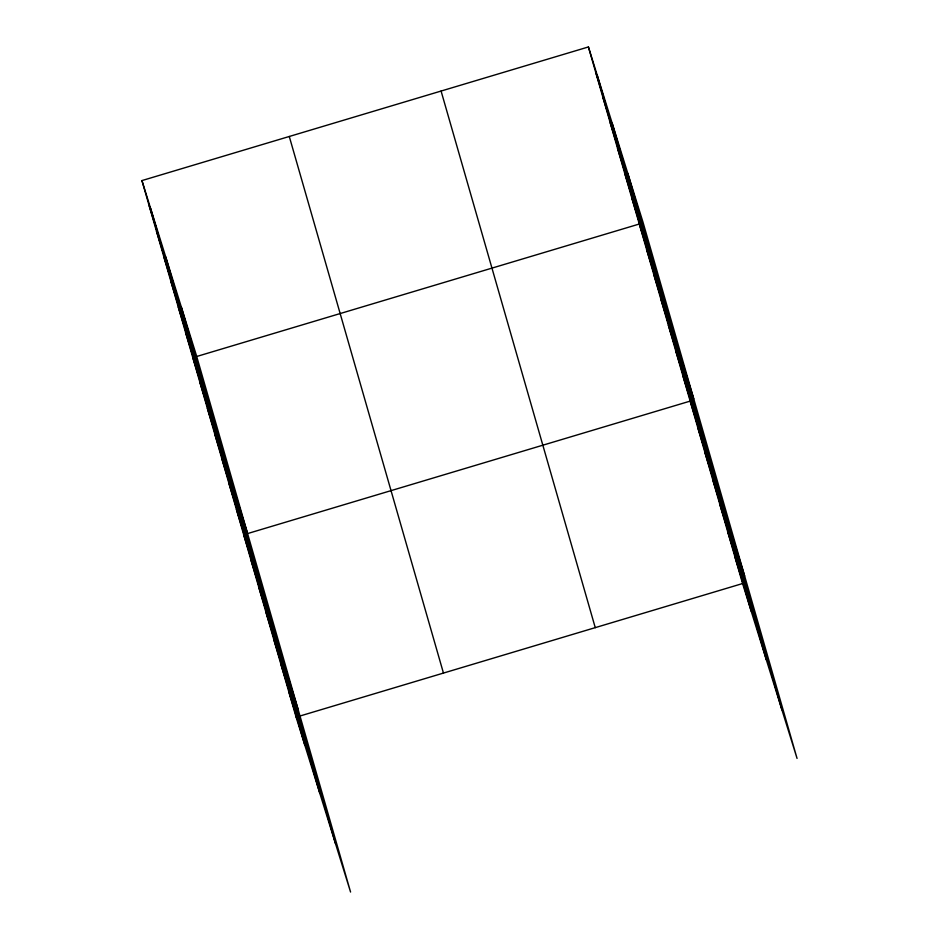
<?xml version="1.0" encoding="UTF-8"?>
<svg xmlns="http://www.w3.org/2000/svg" width="939" height="939" viewBox="0 0 939 939"><rect width="100%" height="100%" fill="white"/><g stroke="black" fill="none" stroke-linecap="round" stroke-linejoin="round"><path stroke-width="1.41" d="M141.942 180.581L196.415 355.458L350.576 892.05L296.114 717.173L141.942 180.581L588.424 46.95L642.886 221.827L797.058 758.419L742.585 583.542L588.424 46.95M296.114 717.173L742.585 583.542M595.69 72.244L604.317 99.957M602.955 97.539L611.582 125.251M610.221 122.845L618.86 150.557M617.498 148.139L626.125 175.851M624.764 173.433L633.391 201.146M632.029 198.728L640.656 226.44M693.768 398.899L639.295 224.022L192.824 357.653L247.286 532.53M646.56 249.328L655.199 277.04M653.837 274.622L662.465 302.335M661.103 299.917L669.73 327.629M668.368 325.211L676.996 352.923M675.634 350.505L684.261 378.217M682.899 375.811L691.538 403.524M744.639 575.971L690.177 401.106L243.694 534.737L298.168 709.602M697.654 427.163L706.292 454.875M705.142 453.232L713.781 480.944M712.631 479.289L721.269 507.001M720.119 505.358L728.758 533.07M727.608 531.415L736.246 559.128M735.096 557.484L743.735 585.197M149.219 205.876L157.846 233.588M156.484 231.17L165.111 258.882M163.75 256.476L172.377 284.177M171.015 281.77L179.642 309.483M178.281 307.065L186.92 334.777M185.558 332.359L194.185 360.071M200.089 382.959L208.716 410.66M207.355 408.254L215.982 435.966M214.62 433.548L223.259 461.26M221.897 458.842L230.525 486.555M229.163 484.137L237.79 511.849M236.428 509.443L245.056 537.155M251.183 560.794L259.81 588.507M258.671 586.863L267.298 614.576M266.16 612.921L274.787 640.633M273.648 638.99L282.275 666.702M281.137 665.047L289.764 692.759M288.625 691.116L297.252 718.828M627.757 173.257L781.929 709.861M612.181 123.22L766.341 659.824M597.051 74.662L751.223 611.254M441.084 91.048L595.256 627.651M289.282 136.484L443.454 673.075M181.286 306.889L335.458 843.492M165.698 256.852L319.87 793.455M150.58 208.294L304.741 744.885"/></g></svg>
